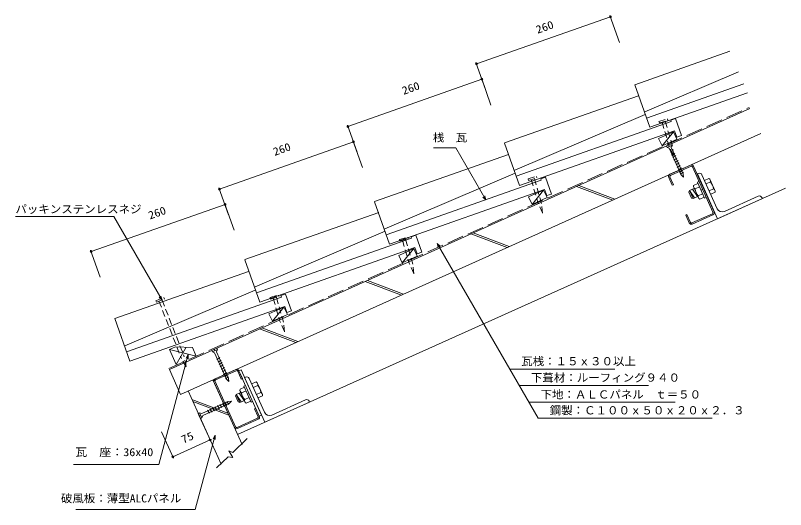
# Model space of a CAD drawing. Units: millimetres, scale not verified. Extents: x -705 to 705, y -453 to 453.
import ezdxf
from ezdxf.enums import TextEntityAlignment as Align

# ---------------------------------------------------------------- set-up
doc = ezdxf.new("R2010")
doc.units = ezdxf.units.MM
doc.header["$LTSCALE"] = 10
doc.linetypes.add('DASHED1', pattern=[1.8, 1.2, -0.6])
doc.linetypes.add('DASHED3', pattern=[4, 3, -1])
for name, color, linetype, lineweight in [('0-0_1', 3, 'Continuous', 18), ('0-1_2', 3, 'Continuous', 18), ('0-2_3', 3, 'DASHED3', 18), ('0-3_4', 3, 'Continuous', 18), ('0-4_6', 3, 'Continuous', 18)]:
    doc.layers.add(name, color=color, linetype=linetype, lineweight=lineweight)
doc.styles.add('ＭＳ ゴシック', font='')
doc.styles.get('ＭＳ ゴシック').set_extended_font_data('MS Gothic')

msp = doc.modelspace()

# ---------------------------------------------------------------- linework, layer by layer
at = {"layer": '0-0_1'}
for p, q in [((383.41, 452.77), (400.86, 403.26)), ((139.02, 364.01), (384.24, 450.41)), ((138.19, 366.37), (155.64, 316.85)), ((-96.23, 249.31), (148.99, 335.72)), ((148.16, 338.07), (165.61, 288.56)), ((-97.06, 251.67), (-79.62, 202.15)), ((499.7, 239.31), (472.33, 227)), ((472.33, 227), (478.82, 213.47)), ((499.7, 239.31), (478.82, 213.47)), ((506.45, 225.91), (478.82, 213.47)), ((499.7, 239.31), (506.04, 226.11)), ((-331.49, 134.61), (-86.26, 221.02)), ((-87.09, 223.38), (-69.65, 173.86)), ((496.09, 217.69), (486.97, 213.58)), ((486.97, 213.58), (488.2, 210.85)), ((497.32, 214.95), (488.2, 210.85)), ((491.53, 215.64), (492.76, 212.9)), ((497.32, 214.95), (495.82, 210.99)), ((496.09, 217.69), (497.32, 214.95)), ((488.2, 210.85), (492.17, 209.34)), ((492.17, 209.34), (514.08, 160.65)), ((495.82, 210.99), (517.73, 162.29)), ((496.42, 196.89), (502.05, 200.58)), ((498.47, 192.33), (504.1, 196.02)), ((500.52, 187.77), (506.15, 191.46)), ((502.57, 183.21), (508.2, 186.9)), ((530.97, 178.55), (493.22, 161.56)), ((531.91, 176.46), (494.16, 159.47)), ((504.63, 178.65), (510.25, 182.34)), ((506.68, 174.09), (512.31, 177.78)), ((508.73, 169.53), (514.36, 173.22)), ((572.07, 92.1), (534.56, 175.45)), ((536.66, 176.4), (574.16, 93.05)), ((497.5, 141.56), (491.06, 155.88)), ((499.6, 142.51), (493.16, 156.82)), ((510.78, 164.97), (516.41, 168.66)), ((512.32, 161.56), (517.95, 165.25)), ((518.21, 156.36), (514.08, 160.65)), ((518.21, 156.36), (517.73, 162.29)), ((545.33, 163.08), (543.5, 162.26)), ((580.44, 80.19), (543.5, 162.26)), ((551.94, 160.58), (579.84, 98.57)), ((499.6, 142.51), (497.5, 141.56)), ((536.14, 139.21), (536.36, 141.34)), ((536.36, 141.34), (544.5, 145.01)), ((546.36, 148.19), (543.62, 146.96)), ((556.75, 117.78), (543.62, 146.96)), ((564.65, 154.08), (556.51, 150.41)), ((567.5, 147.76), (559.36, 144.1)), ((566.39, 152.82), (564.65, 154.08)), ((566.39, 152.82), (576.24, 130.94)), ((-332.32, 136.97), (-314.87, 87.46)), ((261.96, 132.33), (234.6, 120.02)), ((261.96, 132.33), (241.09, 106.49)), ((261.96, 132.33), (268.45, 118.81)), ((529.12, 131.67), (528.12, 129.02)), ((528.12, 129.02), (533.04, 118.08)), ((537.78, 135.56), (529.12, 131.67)), ((529.12, 131.67), (538.26, 118.23)), ((529.12, 131.67), (535.69, 117.08)), ((534.68, 134.17), (543.82, 120.73)), ((545.99, 117.33), (536.14, 139.21)), ((539.2, 135.03), (547.34, 138.69)), ((552.92, 133.6), (550.19, 132.37)), ((573.18, 135.12), (565.04, 131.46)), ((576.03, 128.81), (567.88, 125.14)), ((576.24, 130.94), (576.03, 128.81)), ((234.6, 120.02), (241.09, 106.49)), ((268.45, 118.81), (241.09, 106.49)), ((533.04, 118.08), (535.69, 117.08)), ((544.35, 120.97), (535.69, 117.08)), ((544.89, 122.39), (553.03, 126.06)), ((545.99, 117.33), (547.73, 116.07)), ((547.73, 116.07), (555.87, 119.74)), ((559.49, 119.01), (556.75, 117.78)), ((655.08, 121.45), (593.07, 93.55)), ((-566.51, 20), (-321.29, 106.4)), ((-322.12, 108.76), (-304.67, 59.24)), ((524.22, 87.79), (522.12, 86.85)), ((528.57, 72.53), (522.12, 86.85)), ((530.66, 73.47), (524.22, 87.79)), ((571.06, 89.46), (533.31, 72.47)), ((572.01, 87.36), (534.25, 70.37)), ((-567.34, 22.36), (-549.89, -27.16)), ((24.23, 25.35), (-3.14, 13.04)), ((24.23, 25.35), (3.35, -0.49)), ((24.23, 25.35), (30.72, 11.82)), ((-3.14, 13.04), (3.35, -0.49)), ((30.72, 11.82), (3.35, -0.49)), ((-213.51, -81.63), (-240.88, -93.95)), ((-213.51, -81.63), (-234.39, -107.47)), ((-213.51, -81.63), (-207.02, -95.16)), ((-240.88, -93.95), (-234.39, -107.47)), ((-207.02, -95.16), (-234.39, -107.47)), ((-411.84, -154.4), (-380.97, -155.63)), ((-410.69, -187.07), (-423.11, -159.47)), ((-392.39, -155.17), (-410.69, -187.07)), ((-380.97, -155.63), (-373.8, -171.57)), ((-336.5, -156.98), (-345.62, -161.08)), ((-345.62, -161.08), (-344.39, -163.82)), ((-335.27, -159.71), (-344.39, -163.82)), ((-344.39, -163.82), (-340.42, -165.32)), ((-341.06, -159.03), (-339.83, -161.77)), ((-340.42, -165.32), (-318.51, -214.02)), ((-335.27, -159.71), (-336.77, -163.68)), ((-336.77, -163.68), (-314.86, -212.38)), ((-336.5, -156.98), (-335.27, -159.71)), ((-336.17, -177.78), (-330.55, -174.09)), ((-334.12, -182.34), (-328.49, -178.65)), ((-332.07, -186.9), (-326.44, -183.21)), ((-330.02, -191.46), (-324.39, -187.76)), ((-327.97, -196.02), (-322.34, -192.32)), ((-325.91, -200.58), (-320.29, -196.88)), ((200.08, -195.28), (392.48, -195.28)), ((-323.86, -205.14), (-318.23, -201.44)), ((-321.81, -209.7), (-316.18, -206)), ((-320.28, -213.11), (-314.65, -209.42)), ((-283.61, -209.94), (-285.43, -210.76)), ((-248.5, -292.83), (-285.43, -210.76)), ((-314.39, -218.3), (-318.51, -214.02)), ((-314.39, -218.3), (-314.86, -212.38)), ((-283.79, -225.37), (-286.53, -226.6)), ((-277, -212.44), (-249.09, -274.46)), ((-264.28, -218.94), (-272.42, -222.61)), ((-261.44, -225.26), (-269.58, -228.93)), ((-262.54, -220.2), (-264.28, -218.94)), ((-262.54, -220.2), (-252.69, -242.08)), ((217.76, -225.26), (453.88, -225.26)), ((-295.47, -239.4), (-286.33, -252.83)), ((-294.01, -234.35), (-293.79, -232.22)), ((-284.16, -256.24), (-294.01, -234.35)), ((-293.79, -232.22), (-285.65, -228.56)), ((-290.95, -238.54), (-282.81, -234.88)), ((-273.4, -255.78), (-286.53, -226.6)), ((-255.75, -237.9), (-263.9, -241.56)), ((-302.03, -244.54), (-297.11, -255.49)), ((-301.03, -241.9), (-291.89, -255.33)), ((-301.03, -241.9), (-294.46, -256.49)), ((-285.8, -252.59), (-294.46, -256.49)), ((-285.26, -251.17), (-277.12, -247.51)), ((-277.23, -239.96), (-279.96, -241.19)), ((-252.91, -244.21), (-261.05, -247.88)), ((-252.69, -242.08), (-252.91, -244.21)), ((-173.86, -251.57), (-235.87, -279.47)), ((-363.77, -276.71), (-315.07, -254.8)), ((-362.13, -280.36), (-313.43, -258.45)), ((-340.55, -272.01), (-344.24, -266.38)), ((-335.99, -269.96), (-339.68, -264.33)), ((-331.43, -267.91), (-335.12, -262.28)), ((-326.87, -265.85), (-330.56, -260.22)), ((-322.31, -263.8), (-326, -258.17)), ((-317.75, -261.75), (-321.45, -256.12)), ((-314.34, -260.21), (-318.03, -254.59)), ((-309.14, -254.33), (-315.07, -254.8)), ((-309.14, -254.33), (-313.43, -258.45)), ((-297.11, -255.49), (-294.46, -256.49)), ((-284.16, -256.24), (-282.42, -257.49)), ((-282.42, -257.49), (-274.28, -253.83)), ((-270.66, -254.55), (-273.4, -255.78)), ((235.41, -256.16), (502.72, -256.16)), ((-370.47, -276.44), (-367.73, -275.21)), ((-370.47, -276.44), (-366.37, -285.56)), ((-347.49, -327.5), (-369.04, -279.63)), ((-368.42, -281), (-365.68, -279.77)), ((-367.73, -275.21), (-363.63, -284.33)), ((-367.73, -275.21), (-363.77, -276.71)), ((-363.63, -284.33), (-362.13, -280.36)), ((-349.67, -276.11), (-353.36, -270.49)), ((-345.11, -274.06), (-348.8, -268.43)), ((-366.37, -285.56), (-363.63, -284.33)), ((-415.87, -358.27), (-437.42, -310.4)), ((-280.56, -322.62), (-306.99, -347.88)), ((-348.52, -325.22), (-416.9, -355.99)), ((-307, -357.55), (-314.24, -344.83)), ((-314.24, -344.83), (-306.99, -347.88)), ((-315.75, -356.25), (-336.69, -376.26)), ((-315.79, -356.29), (-307, -357.55))]:
    msp.add_line(p, q, dxfattribs=at)
at = {"layer": '0-0_1', "color": 5}
for p, q in [((428.91, 325.69), (602.79, 386.96)), ((447.58, 275.85), (618.98, 349.16)), ((450.26, 264.68), (628.3, 327.41)), ((190.6, 219.23), (435.69, 305.59)), ((209.27, 169.39), (447.74, 271.39)), ((211.95, 158.22), (495.84, 258.25)), ((494.84, 261.08), (495.84, 258.25)), ((-47.4, 111.74), (197.69, 198.1)), ((-28.73, 61.9), (209.74, 163.9)), ((256.84, 153.59), (265.33, 156.58)), ((265.33, 156.58), (276.3, 125.46)), ((-26.06, 50.73), (257.84, 150.76)), ((256.84, 153.59), (257.84, 150.76)), ((-284.92, 5.35), (-39.84, 91.7)), ((-266.25, -44.49), (-27.79, 57.5)), ((-263.58, -55.67), (20.32, 44.36)), ((19.32, 47.19), (20.32, 44.36)), ((-523.31, -102.61), (-278.08, -16.21)), ((-504.5, -152.41), (-266.03, -50.41)), ((-501.83, -163.58), (-217.93, -63.55)), ((-218.93, -60.72), (-217.93, -63.55)), ((-495.84, -180.56), (-211.95, -80.53)), ((-523.31, -102.61), (-495.84, -180.56))]:
    msp.add_line(p, q, dxfattribs=at)
at = {"layer": '0-0_1', "color": 2, "linetype": 'DASHED1'}
for p, q in [((478.86, 257.12), (491.25, 215.08)), ((484.62, 258.82), (497.99, 213.4)), ((499.47, 196.51), (491.25, 215.08)), ((499.66, 195.85), (497.99, 213.4)), ((239.28, 151.89), (251.66, 109.85)), ((245.04, 153.59), (258.41, 108.18)), ((259.89, 91.28), (251.66, 109.85)), ((260.08, 90.62), (258.41, 108.18)), ((9.31, 42.33), (22.69, -3.09)), ((3.56, 40.63), (15.94, -1.41)), ((24.16, -19.99), (15.94, -1.41)), ((24.35, -20.64), (22.69, -3.09)), ((-447.94, -69.97), (-433.05, -64.13)), ((-447.94, -69.97), (-446.85, -72.76)), ((-446.85, -72.76), (-431.95, -66.92)), ((-436.61, -68.75), (-395.77, -172.9)), ((-433.05, -64.13), (-431.95, -66.92)), ((-233.06, -65.61), (-220.68, -107.65)), ((-227.31, -63.92), (-213.93, -109.33)), ((-442.19, -70.94), (-401.08, -175.8)), ((-212.46, -126.23), (-220.68, -107.65)), ((-212.27, -126.88), (-213.93, -109.33)), ((-392.68, -191.13), (-401.08, -175.8)), ((-392.71, -190.64), (-395.77, -172.9))]:
    msp.add_line(p, q, dxfattribs=at)
at = {"layer": '0-0_1', "color": 5}
for points in [[(428.9, 325.29), (456.24, 247.7), (635.4, 310.83)], [(494.84, 261.08), (503.33, 264.07), (514.3, 232.94)], [(190.59, 218.83), (217.93, 141.24), (501.82, 241.27)], [(501.82, 241.27), (505.81, 229.95), (514.3, 232.94)], [(-47.41, 111.34), (-20.07, 33.75), (263.82, 133.78)], [(263.82, 133.78), (267.81, 122.47), (276.3, 125.46)], [(19.32, 47.19), (27.81, 50.18), (38.77, 19.06)], [(-284.93, 4.95), (-257.6, -72.64), (26.3, 27.39)], [(26.3, 27.39), (30.29, 16.07), (38.77, 19.06)], [(-218.93, -60.72), (-210.44, -57.73), (-199.47, -88.86)], [(-211.95, -80.53), (-207.96, -91.85), (-199.47, -88.86)]]:
    msp.add_lwpolyline(points, dxfattribs=at)
at = {"layer": '0-0_1', "color": 2, "linetype": 'DASHED1'}
for points in [[(473.22, 258.59), (488.57, 263.11), (489.42, 260.23)], [(473.22, 258.59), (474.07, 255.71), (489.42, 260.23)], [(233.64, 153.36), (248.98, 157.88), (249.83, 155)], [(233.64, 153.36), (234.48, 150.48), (249.83, 155)], [(-2.09, 42.1), (13.26, 46.62), (14.11, 43.74)], [(-2.09, 42.1), (-1.24, 39.22), (14.11, 43.74)], [(-238.71, -64.15), (-223.36, -59.63), (-222.51, -62.5)], [(-238.71, -64.15), (-237.86, -67.02), (-222.51, -62.5)]]:
    msp.add_lwpolyline(points, dxfattribs=at)
at = {"layer": '0-0_1'}
for points in [[(156.31, 114.65), (101.15, 210.2), (60.65, 210.2)], [(154.37, 121.9), (156.31, 114.65), (151.01, 119.96)], [(661.69, 118.95), (662.51, 117.12), (580.44, 80.19)], [(-436.61, -68.75), (-525.05, 84.44), (-705.05, 84.44)], [(69.2, 27.85), (67.25, 35.1), (72.56, 29.8)], [(67.25, 35.1), (252.19, -285.22), (570.84, -285.22)], [(-438.55, -61.5), (-436.61, -68.75), (-441.91, -63.44)], [(-411.84, -154.4), (-423.11, -159.47), (-373.8, -171.57)], [(-388.73, -168.86), (-442.58, -369.85), (-598.63, -369.85)], [(-392.48, -175.36), (-388.73, -168.86), (-388.73, -176.36)], [(-292.36, -238), (-301.03, -241.9), (-302.03, -244.54)], [(-167.25, -254.08), (-166.43, -255.9), (-248.5, -292.83)], [(-339.44, -316.61), (-375.92, -452.77), (-594.55, -452.77)], [(-343.19, -323.11), (-339.44, -316.61), (-339.44, -324.11)]]:
    msp.add_lwpolyline(points, dxfattribs=at)
for centre in [(384.24, 450.41), (139.02, 364.01), (148.99, 335.72), (-96.23, 249.31), (-86.26, 221.02), (-331.49, 134.61), (-321.29, 106.4), (-566.51, 20), (-348.52, -325.22), (-416.9, -355.99)]:
    msp.add_circle(centre, 1.7, dxfattribs=at)
for centre, radius, start, end in [((532.73, 174.63), 4.3, 24.22776, 114.22777), ((532.73, 174.63), 2, 24.22776, 114.22777), ((494.98, 157.64), 4.3, 114.22777, 204.22776), ((494.98, 157.64), 2, 114.22777, 204.22776), ((547.38, 158.53), 5, 24.22495, 114.23559), ((561.44, 148.84), 6.15, 349.89966, 23.90192), ((550.4, 132.47), 22.94, 6.65164, 41.80841), ((542.41, 140.28), 6.15, 204.58611, 238.59338), ((561.95, 137.67), 22.9, 186.62355, 221.83907), ((569.98, 129.88), 6.15, 24.56293, 58.57767), ((550.95, 121.31), 6.16, 169.90003, 203.85469), ((657.13, 116.9), 5, 24.22495, 114.23559), ((570.24, 91.28), 2, 294.22776, 24.22776), ((570.24, 91.28), 4.3, 294.22776, 24.22776), ((588.96, 102.67), 10, 204.2319, 294.21913), ((532.49, 74.29), 4.3, 204.22776, 294.22776), ((532.49, 74.29), 2, 204.22776, 294.22776), ((-281.56, -214.5), 5, 24.22468, 114.23531), ((-267.49, -224.18), 6.15, 349.89938, 23.90165), ((-278.54, -240.55), 22.94, 6.65137, 41.80814), ((-287.74, -233.29), 6.15, 204.58583, 238.5931), ((-268.2, -235.9), 22.9, 186.62327, 221.83879), ((-258.96, -243.14), 6.15, 24.56266, 58.5774), ((-279.2, -252.25), 6.16, 169.89976, 203.85441), ((-171.81, -256.13), 5, 24.22468, 114.23531), ((-239.97, -270.35), 10, 204.23162, 294.21885)]:
    msp.add_arc(centre, radius, start, end, dxfattribs=at)
at = {"layer": '0-1_2'}
for p, q in [((-339.42, -213.12), (-301.67, -196.13)), ((-295.98, -198.29), (-291.88, -196.44)), ((-291.88, -196.44), (-254.37, -279.79)), ((-338.48, -215.22), (-300.72, -198.23)), ((-291.63, -213.55), (-298.08, -199.23)), ((-289.54, -212.61), (-295.98, -198.29)), ((-295.98, -198.29), (-258.47, -281.64)), ((-341.58, -218.81), (-304.07, -302.16)), ((-301.97, -301.21), (-339.48, -217.86)), ((-291.63, -213.55), (-289.54, -212.61)), ((-267.01, -268.26), (-264.92, -267.32)), ((-258.47, -281.64), (-264.92, -267.32)), ((-260.57, -282.58), (-267.01, -268.26)), ((-254.37, -279.79), (-258.47, -281.64)), ((-299.33, -302.22), (-261.57, -285.23)), ((-298.38, -304.31), (-260.63, -287.32))]:
    msp.add_line(p, q, dxfattribs=at)
for centre, radius, start, end in [((-299.9, -200.05), 4.3, 24.22761, 114.22759), ((-299.9, -200.05), 2, 24.22761, 114.22759), ((-337.65, -217.04), 4.3, 114.22759, 204.2276), ((-337.65, -217.04), 2, 114.22759, 204.2276), ((-262.39, -283.4), 4.3, 294.2276, 24.22761), ((-262.39, -283.4), 2, 294.2276, 24.22761), ((-300.15, -300.39), 4.3, 204.2276, 294.2276), ((-300.15, -300.39), 2, 204.2276, 294.2276)]:
    msp.add_arc(centre, radius, start, end, dxfattribs=at)
at = {"layer": '0-2_3'}
msp.add_line((-423.95, -194.14), (638.57, 284), dxfattribs=at)
at = {"layer": '0-2_3', "linetype": 'Continuous'}
msp.add_line((-298.2, -315.2), (705.05, 136.27), dxfattribs=at)
at = {"layer": '0-3_4'}
msp.add_line((-423.13, -195.96), (-402.62, -241.56), dxfattribs=at)
at = {"layer": '0-4_6'}
for p, q in [((-423.13, -195.96), (639.39, 282.17)), ((-402.62, -241.56), (659.91, 236.58)), ((392.38, 116.19), (326.27, 141.27)), ((388.51, 114.45), (322.4, 139.53)), ((195.07, 27.4), (128.95, 52.48)), ((198.94, 29.14), (132.82, 54.22)), ((1.62, -59.65), (-64.5, -34.58)), ((5.49, -57.91), (-60.63, -32.84)), ((-191.83, -146.71), (-257.94, -121.63)), ((-187.96, -144.96), (-254.07, -119.89)), ((-423.13, -195.96), (-402.62, -241.56)), ((-343.34, -214.89), (-289.99, -333.44)), ((-388.94, -235.4), (-328.61, -369.46)), ((-315.84, -276), (-381.95, -250.93)), ((-314.1, -279.87), (-380.21, -254.8))]:
    msp.add_line(p, q, dxfattribs=at)

# ---------------------------------------------------------------- texts
at = {"layer": '0-0_1', "color": 7, "style": 'ＭＳ ゴシック'}
for s, rotation, width, p in [('260', 19.41, 1.1, (252.4, 414.86)), ('260', 19.41, 1.1, (7.17, 302.98)), ('260', 19.41, 1.1, (-228.86, 191.09)), ('260', 19.41, 1.1, (-457.23, 74.61)), ('75', 24.228, 1.15, (-395.93, -336.15))]:
    msp.add_text(s, height=14.66, rotation=rotation, dxfattribs=dict(at, width=width)).set_placement(p, align=Align.BOTTOM_LEFT)
for s, width, p in [('桟\u3000瓦', 1.05, (59.28, 217.15)), ('パッキンステンレスネジ', 1.05, (-705.05, 85.94)), ('\u3000瓦桟：１５ｘ３０以上\u3000', 1.05, (200.08, -192.78)), ('\u3000下葺材：ルーフィング９４０\u3000', 1.05, (217.76, -222.76)), ('\u3000下地：ＡＬＣパネル\u3000ｔ＝５０', 1.05, (235.41, -253.66)), ('\u3000鋼製：Ｃ１００ｘ５０ｘ２０ｘ２．３', 1.05, (252.19, -282.72)), ('瓦\u3000座：36x40\u3000', 1.1, (-595.49, -359.21)), ('破風板：薄型ALCパネル\u3000', 1.05, (-621.68, -443.96))]:
    msp.add_text(s, height=14.66, dxfattribs=dict(at, width=width)).set_placement(p, align=Align.BOTTOM_LEFT)

doc.saveas('drawing.dxf')
